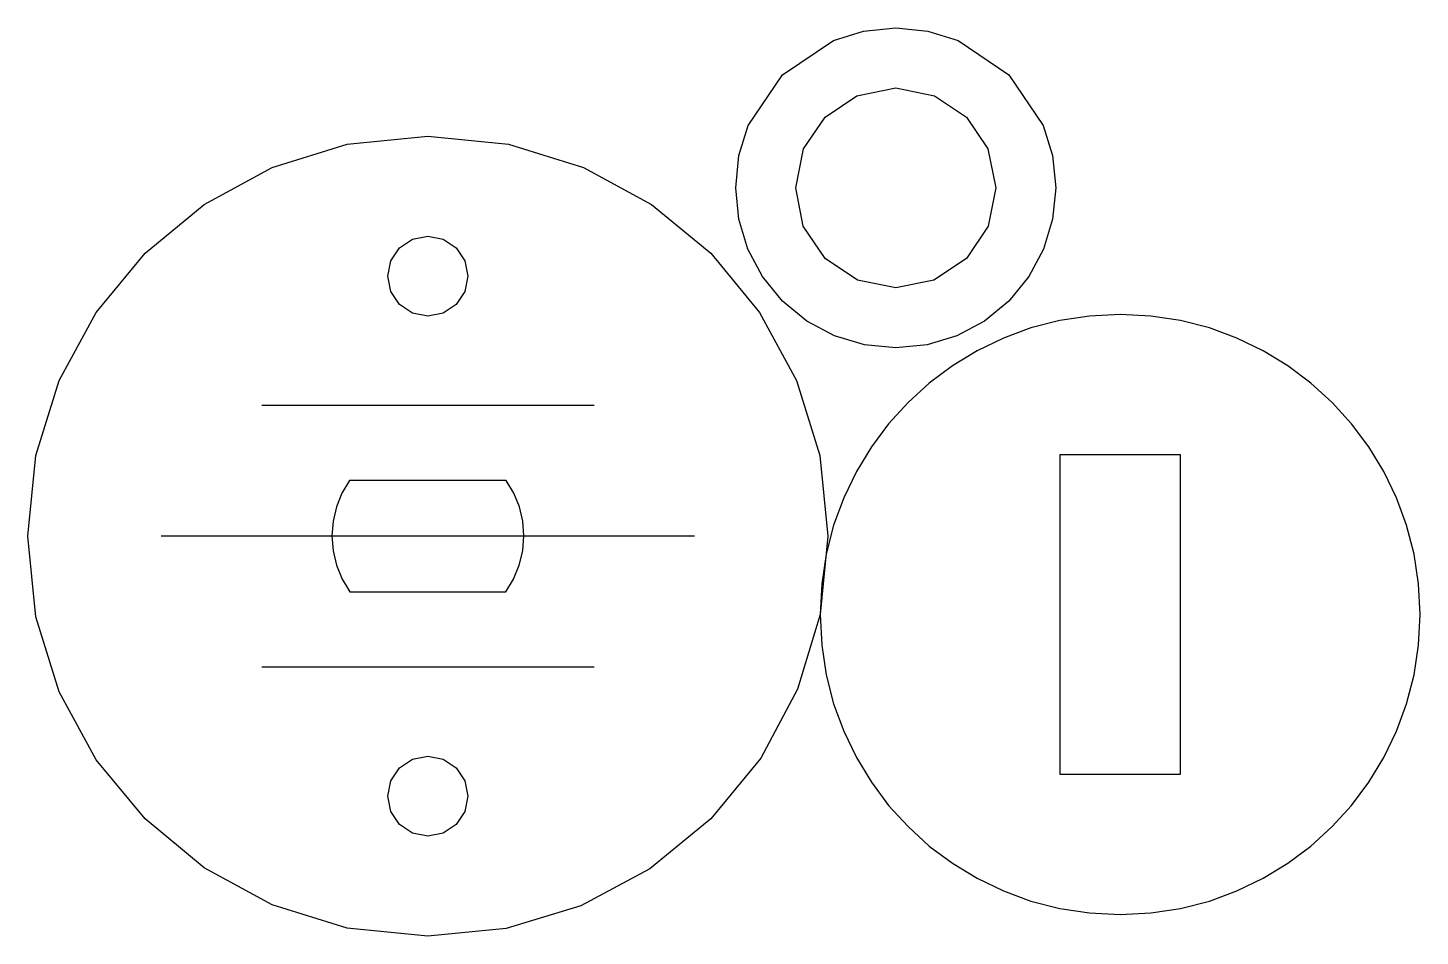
# Model space of a CAD drawing. Extents: x 2.4 to 37.2, y 36.5 to 59.2.
import ezdxf

# ---------------------------------------------------------------- set-up
doc = ezdxf.new("R2010")
doc.units = 0
doc.layers.add('Layer_1', color=7, linetype='CONTINUOUS')

msp = doc.modelspace()

# ---------------------------------------------------------------- linework, layer by layer
at = {"layer": 'Layer_1', "color": 7}
for points in [[(28.121779, 55.180634), (28.04418, 54.396631), (27.817278, 53.649932), (27.44968, 52.961434), (26.950178, 52.352234), (26.340981, 51.852634), (25.65248, 51.485133), (24.90578, 51.258235), (24.12178, 51.180635), (23.33778, 51.258235), (22.590981, 51.485133), (21.902581, 51.852634), (21.293381, 52.352234), (20.793781, 52.961434), (20.426281, 53.649932), (20.199281, 54.396631), (20.121781, 55.180634), (20.202981, 55.986761), (20.436081, 56.737603), (21.293381, 58.009053), (22.564781, 58.866281), (23.315581, 59.099353), (24.12178, 59.180622), (24.92788, 59.099353), (25.67878, 58.866281), (26.950178, 58.009053), (27.807378, 56.737603), (28.040478, 55.986761)], [(26.62178, 55.180634), (26.431479, 54.223933), (25.88948, 53.412834), (25.07848, 52.870933), (24.12178, 52.680634), (23.165081, 52.870933), (22.353981, 53.412834), (21.812081, 54.223933), (21.621781, 55.180634), (21.818181, 56.153731), (22.353981, 56.948391), (23.148681, 57.484162), (24.12178, 57.680623), (25.09488, 57.484162), (25.88948, 56.948391), (26.42528, 56.153731)], [(22.426294, 46.475699), (22.232294, 44.515599), (21.665094, 42.6488), (20.746094, 40.9277), (19.497295, 39.404601), (17.974295, 38.155801), (16.253095, 37.236902), (14.386296, 36.669602), (12.426296, 36.475702), (10.410897, 36.678802), (8.533998, 37.261501), (6.834998, 38.183501), (5.354998, 39.404601), (4.133999, 40.884601), (3.211999, 42.5832), (2.628999, 44.460299), (2.425999, 46.475699), (2.628999, 48.490998), (3.211999, 50.368098), (4.133999, 52.066797), (5.354998, 53.546697), (6.834998, 54.767797), (8.533998, 55.689806), (10.410897, 56.272496), (12.426296, 56.475656), (14.441596, 56.272496), (16.318695, 55.689806), (18.017395, 54.767797), (19.497295, 53.546697), (20.718394, 52.066797), (21.640394, 50.368098), (22.223094, 48.490998), (22.426294, 46.475699), (22.426294, 46.475699)], [(13.426296, 52.975697), (13.350096, 52.592997), (13.133396, 52.268597), (12.808897, 52.051797), (12.426296, 51.975697), (12.043597, 52.051797), (11.719197, 52.268597), (11.502397, 52.592997), (11.426297, 52.975697), (11.502397, 53.358297), (11.719197, 53.682797), (12.043597, 53.899497), (12.426296, 53.975697), (12.808897, 53.899497), (13.133396, 53.682797), (13.350096, 53.358297), (13.426296, 52.975697), (13.426296, 52.975697)], [(29.732079, 52.015424), (28.96529, 51.976689), (28.220621, 51.863024), (27.501907, 51.678187), (26.812853, 51.425986), (26.157268, 51.110179), (25.538911, 50.734497), (24.961564, 50.302777), (24.428981, 49.818722), (23.944935, 49.286142), (23.513193, 48.708795), (23.137527, 48.090438), (22.821707, 47.434853), (22.569504, 46.745799), (22.384686, 46.027085), (22.271022, 45.282415), (22.232283, 44.515627), (22.271022, 43.748811), (22.384686, 43.004168), (22.569504, 42.285428), (22.821707, 41.5964), (23.137527, 40.940816), (23.513193, 40.322458), (23.944935, 39.745111), (24.428981, 39.212531), (24.961564, 38.728476), (25.538911, 38.296729), (26.157268, 37.921074), (26.812853, 37.605241), (27.501907, 37.35304), (28.220621, 37.168229), (28.96529, 37.054564), (29.732079, 37.015829), (30.498895, 37.054564), (31.243537, 37.168229), (31.962278, 37.35304), (32.651306, 37.605241), (33.30689, 37.921074), (33.925248, 38.296729), (34.502595, 38.728476), (35.035175, 39.212531), (35.519229, 39.745111), (35.950976, 40.322458), (36.326632, 40.940816), (36.642465, 41.5964), (36.894666, 42.285428), (37.079477, 43.004168), (37.193142, 43.748811), (37.231877, 44.515627), (37.193142, 45.282415), (37.079477, 46.027085), (36.894666, 46.745799), (36.642465, 47.434853), (36.326632, 48.090438), (35.950976, 48.708795), (35.519229, 49.286142), (35.035175, 49.818722), (34.502595, 50.302777), (33.925248, 50.734497), (33.30689, 51.110179), (32.651306, 51.425986), (31.962278, 51.678187), (31.243537, 51.863024), (30.498895, 51.976689)], [(28.231918, 48.515887), (31.232239, 48.515887), (31.232239, 40.515869), (28.231918, 40.515869)], [(10.468387, 47.867413), (10.278152, 47.549781), (10.139669, 47.20876), (10.054976, 46.85054), (10.02603, 46.481446), (10.055478, 46.108701), (10.141785, 45.747201), (10.282888, 45.403349), (10.476669, 45.0836), (14.375647, 45.0836), (14.569428, 45.403349), (14.710504, 45.747201), (14.796811, 46.108701), (14.826259, 46.481446), (14.797684, 46.850461), (14.713361, 47.208627), (14.575301, 47.549675), (14.385463, 47.867413), (10.468387, 47.867413), (10.468387, 47.867413)], [(13.426296, 39.975701), (13.350096, 39.593001), (13.133396, 39.268601), (12.808897, 39.051801), (12.426296, 38.975701), (12.043597, 39.051801), (11.719197, 39.268601), (11.502397, 39.593001), (11.426297, 39.975701), (11.502397, 40.358301), (11.719197, 40.682801), (12.043597, 40.899501), (12.426296, 40.975701), (12.808897, 40.899501), (13.133396, 40.682801), (13.350096, 40.358301), (13.426296, 39.975701), (13.426296, 39.975701)]]:
    msp.add_lwpolyline(points, close=True, dxfattribs=at)
for points in [[(8.271998, 49.746598), (16.580895, 49.746598)], [(5.759998, 46.481299), (19.092095, 46.481299)], [(8.271998, 43.2047), (16.580895, 43.2047)]]:
    msp.add_lwpolyline(points, dxfattribs=at)

doc.saveas('drawing.dxf')
